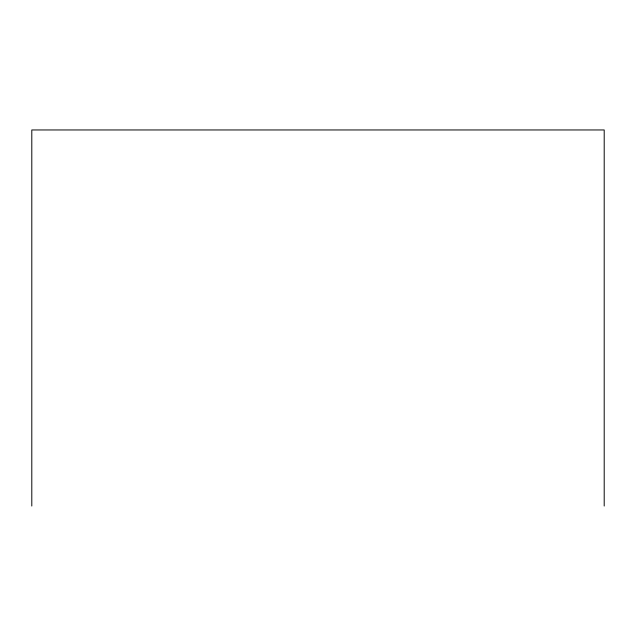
<?xml version="1.0" encoding="UTF-8"?>
<svg xmlns="http://www.w3.org/2000/svg" width="636" height="636" viewBox="0 0 636 636"><rect width="100%" height="100%" fill="white"/><g stroke="black" fill="none" stroke-linecap="round" stroke-linejoin="round"><path stroke-width="0.95" d="M604.2 506.041L604.2 129.959L31.8 129.959L31.8 506.041"/></g></svg>
